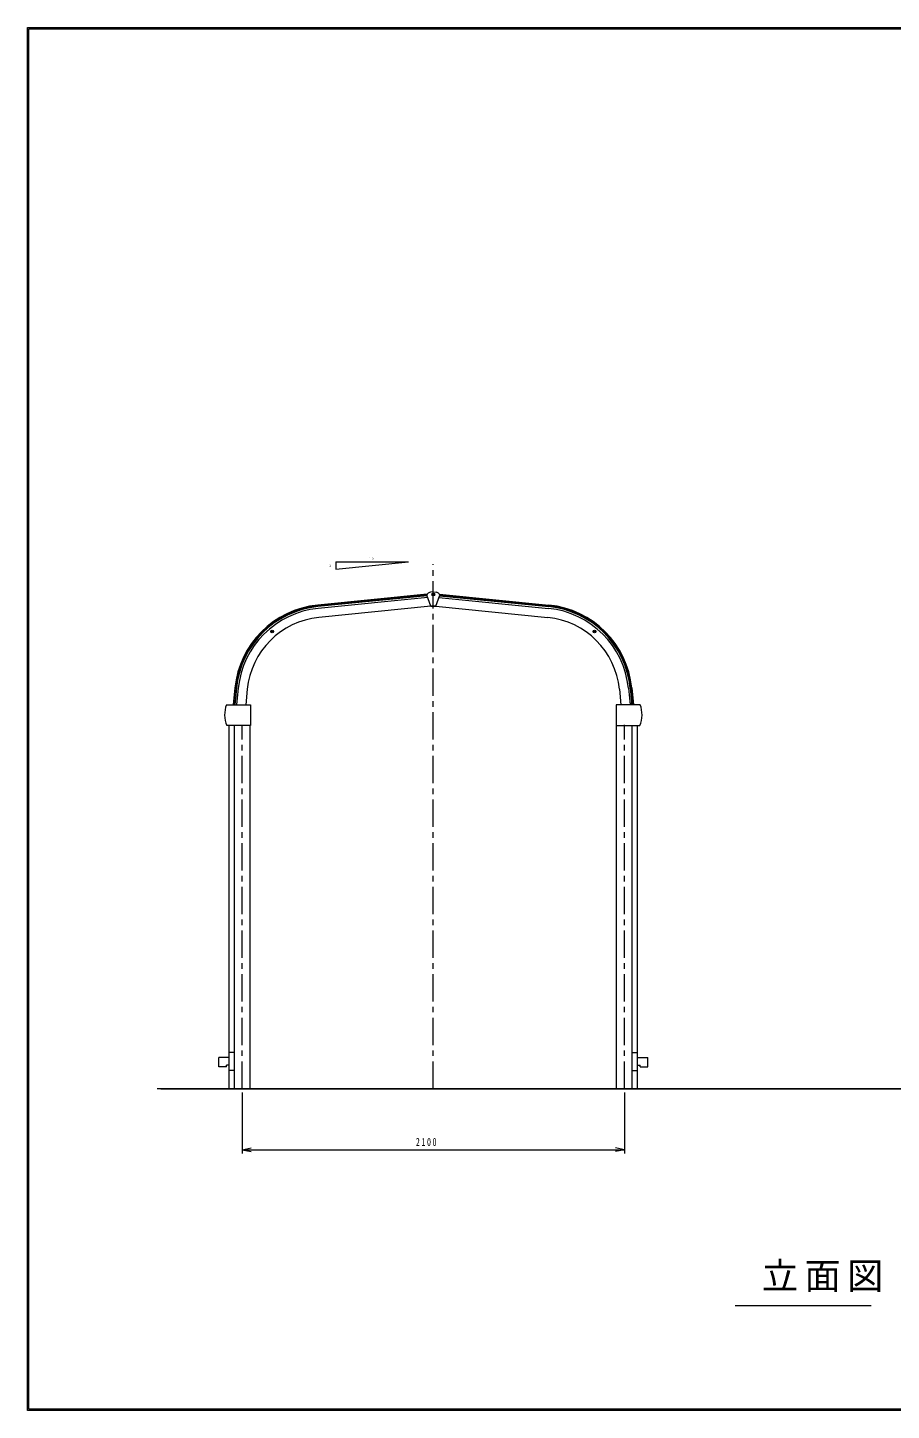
# Model space of a CAD drawing. Units: millimetres, scale not verified. Extents: x -5600 to 5600, y -3800 to 3800.
# Drawn here: x -5600 to -852, y -3800 to 3800 of the extents above; entities that cross this region are included whole.
import ezdxf
from ezdxf.enums import TextEntityAlignment as Align

# ---------------------------------------------------------------- set-up
doc = ezdxf.new("R2010")
doc.units = ezdxf.units.MM
doc.header["$LTSCALE"] = 30
doc.header["$PDMODE"] = 32
doc.header["$PDSIZE"] = 15
doc.linetypes.add('CHAIN1', pattern=[8, 5, -1, 1, -1])
doc.linetypes.add('DASHED1', pattern=[1.8, 1.2, -0.6])
doc.layers.add('0-0_0', color=7, linetype='Continuous', lineweight=18)
doc.layers.add('0-1_1', color=3, linetype='Continuous', lineweight=18)
doc.styles.add('ＭＳ ゴシック', font='')
doc.styles.get('ＭＳ ゴシック').set_extended_font_data('MS Gothic')

msp = doc.modelspace()

# ---------------------------------------------------------------- linework, layer by layer
at = {"layer": '0-0_0', "color": 3}
for p, q in [((-3906.22, 863.62), (-3506.22, 863.62)), ((-3403.26, 686.43), (-4005.38, 626.23)), ((-3369.9, 699.12), (-3384.83, 697.62)), ((-3369.9, 699.12), (-3384.83, 697.62)), ((-3369.9, 699.12), (-3354.98, 697.62)), ((-3369.9, 699.12), (-3354.98, 697.62)), ((-3336.55, 686.43), (-2734.43, 626.23)), ((-3405.3, 682.64), (-4005.02, 622.68)), ((-3404.48, 677.77), (-4004.53, 617.77)), ((-3400.88, 668.08), (-4003.54, 607.82)), ((-3382.9, 619.63), (-3998.56, 558.07)), ((-3382.9, 619.63), (-3405.81, 681.36)), ((-3405.13, 679.51), (-3405.01, 678.32)), ((-3382.9, 619.63), (-3356.9, 619.63)), ((-3356.9, 619.63), (-3382.9, 619.63)), ((-3356.9, 619.63), (-3334, 681.36)), ((-3356.9, 619.63), (-2741.25, 558.07)), ((-3338.93, 668.08), (-2736.27, 607.82)), ((-3335.33, 677.77), (-2735.28, 617.77)), ((-3334.68, 679.51), (-3334.8, 678.32)), ((-3334.51, 682.64), (-2734.79, 622.68)), ((-4460.76, 170.84), (-4469.98, 78.69)), ((-4466.39, 78.69), (-4457.21, 170.49)), ((-4452.31, 170), (-4461.43, 78.69)), ((-4442.36, 169), (-4451.39, 78.69)), ((-4392.6, 164.03), (-4401.14, 78.69)), ((-2347.21, 164.03), (-2338.67, 78.69)), ((-2297.45, 169), (-2288.42, 78.69)), ((-2287.5, 170), (-2278.37, 78.69)), ((-2273.42, 78.69), (-2282.6, 170.49)), ((-2279.05, 170.84), (-2269.83, 78.69)), ((-4507.4, 78.69), (-4375.4, 78.69)), ((-4462.87, 78.69), (-4461.96, 87.79)), ((-4461.9, 88.39), (-4461.11, 96.35)), ((-4459.71, 96.21), (-4461.47, 78.69)), ((-4445.68, 135.73), (-4451.39, 78.69)), ((-2232.4, 78.69), (-2364.4, 78.69)), ((-2294.13, 135.73), (-2288.42, 78.69)), ((-2280.1, 96.21), (-2278.34, 78.69)), ((-2277.91, 88.39), (-2278.7, 96.35)), ((-2276.94, 78.69), (-2277.85, 87.79)), ((-4375.4, -36.31), (-4505.85, -36.31)), ((-4492.4, -2032.31), (-4492.4, -36.31)), ((-4462.4, -2032.31), (-4462.4, -36.31)), ((-4377.4, -2032.31), (-4377.4, -36.31)), ((-2364.4, -36.31), (-2233.96, -36.31)), ((-2362.4, -2032.31), (-2362.4, -32.31)), ((-2277.4, -2032.31), (-2277.4, -36.31)), ((-2247.4, -2032.31), (-2247.4, -36.31)), ((-4492.4, -1861.31), (-4549.4, -1861.31)), ((-4549.4, -1911.31), (-4549.4, -1861.31)), ((-4462.4, -1832.31), (-4492.4, -1832.31)), ((-2277.4, -1832.31), (-2247.4, -1832.31)), ((-2247.4, -1861.31), (-2190.4, -1861.31)), ((-2190.4, -1911.31), (-2190.4, -1861.31)), ((-4507.4, -1911.31), (-4549.4, -1911.31)), ((-4507.4, -1911.31), (-4507.4, -1903.31)), ((-4492.4, -1903.31), (-4507.4, -1903.31)), ((-4462.4, -1932.31), (-4492.4, -1932.31)), ((-2277.4, -1932.31), (-2247.4, -1932.31)), ((-2247.4, -1903.31), (-2232.4, -1903.31)), ((-2232.4, -1911.31), (-2232.4, -1903.31)), ((-2232.4, -1911.31), (-2190.4, -1911.31)), ((5088.28, -2032.31), (-4888.66, -2032.31)), ((-1710.78, -3223.31), (-963.93, -3223.31))]:
    msp.add_line(p, q, dxfattribs=at)
at = {"layer": '0-0_0', "color": 2, "linetype": 'CHAIN1'}
for p, q in [((-3369.9, -2032.31), (-3369.9, 850.48)), ((-4419.9, -2032.31), (-4419.9, -36.31)), ((-2319.9, -2032.31), (-2319.9, -32.31))]:
    msp.add_line(p, q, dxfattribs=at)
at = {"layer": '0-0_0', "color": 5, "linetype": 'DASHED1'}
for p, q in [((-4459.4, 87.73), (-4459.05, 87.96)), ((-4459.4, 87.73), (-4459.17, 87.37)), ((-2280.41, 87.73), (-2280.76, 87.96)), ((-2280.41, 87.73), (-2280.64, 87.37))]:
    msp.add_line(p, q, dxfattribs=at)
at = {"layer": '0-0_0'}
for p, q in [((-4868.66, -2032.31), (-706.9, -2032.31)), ((-4419.9, -2052.31), (-4419.9, -2387.47)), ((-2319.9, -2052.31), (-2319.9, -2387.47)), ((-4419.9, -2367.47), (-4371, -2357.08)), ((-4419.9, -2367.47), (-2319.9, -2367.47)), ((-4419.9, -2367.47), (-4371, -2377.87)), ((-2319.9, -2367.47), (-2368.81, -2357.08)), ((-2319.9, -2367.47), (-2368.81, -2377.87))]:
    msp.add_line(p, q, dxfattribs=at)
for points in [[(5600, 3800), (5600, -3800), (-5600, -3800), (-5600, 3800)], [(-5594, -3794), (-5594, 3794), (5594, 3794), (5594, -3794)]]:
    msp.add_lwpolyline(points, close=True, dxfattribs=at)
at = {"layer": '0-0_0', "color": 3}
msp.add_lwpolyline([(-3906.22, 863.62), (-3906.22, 823.62), (-3506.22, 863.62)], dxfattribs=at)
for centre, radius, start, end in [((-3382.34, 672.75), 25, 95.71, 159.84722), ((-3357.47, 672.75), 25, 20.15278, 84.29), ((-3954.79, 120.25), 508.5, 95.71, 174.29), ((-3954.79, 120.25), 504.93, 95.71, 174.29), ((-3954.79, 120.25), 500, 95.71, 174.29), ((-2785.02, 120.25), 500, 5.71, 84.29), ((-2785.02, 120.25), 504.93, 5.71, 84.29), ((-2785.02, 120.25), 508.5, 5.71, 84.29), ((-3954.79, 120.25), 490, 95.71, 174.29), ((-3954.79, 120.25), 440, 95.71, 174.29), ((-2785.02, 120.25), 440, 5.71, 84.29), ((-2785.02, 120.25), 490, 5.71, 84.29), ((-4358.39, 23.19), 159.01, 159.57205, 201.97391), ((-4460.41, 96.28), 0.7, 354.28999, 174.29), ((-2279.4, 96.28), 0.7, 5.71, 185.70999), ((-2381.42, 23.19), 159.01, 338.02608, 20.42795)]:
    msp.add_arc(centre, radius, start, end, dxfattribs=at)
for p in [(-3369.9, 683.62), (-4256.36, 480.75), (-2483.45, 480.75)]:
    msp.add_point(p, dxfattribs=at)
at = {"layer": '0-1_1'}
for p, q in [((-4375.4, 78.69), (-4375.4, -36.31)), ((-2364.4, 78.69), (-2364.4, -36.31)), ((-4375.4, -36.31), (-4376.9, -36.31)), ((-2364.4, -36.31), (-2362.9, -36.31))]:
    msp.add_line(p, q, dxfattribs=at)

# ---------------------------------------------------------------- texts
at = {"layer": '0-0_0', "style": 'ＭＳ ゴシック'}
msp.add_text('１', height=11, dxfattribs=at).set_placement((-3944.98, 833.9), align=Align.BOTTOM_LEFT)
at = {"layer": '0-0_0', "attachment_point": 7, "style": 'ＭＳ ゴシック'}
for s, insert, char_height in [('\\T1.17;１０', (-3727.92, 876.54), 11), ('\\T1.39;\\W0.7;2100', (-3465.9, -2347.47), 43.99), ('\\T1.17;立面図', (-1563.93, -3149.89), 146.6)]:
    msp.add_mtext(s, dxfattribs=dict(at, insert=insert, char_height=char_height))

doc.saveas('drawing.dxf')
